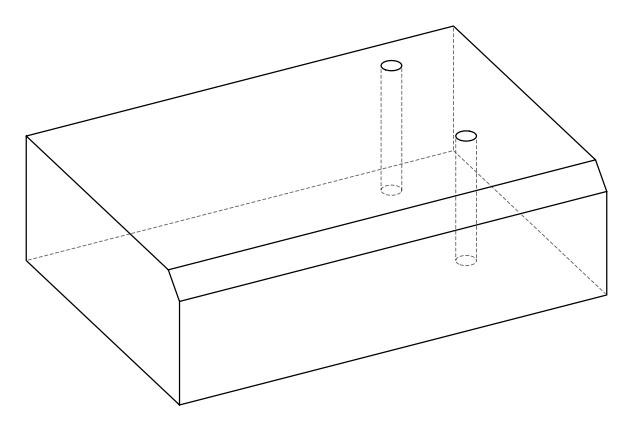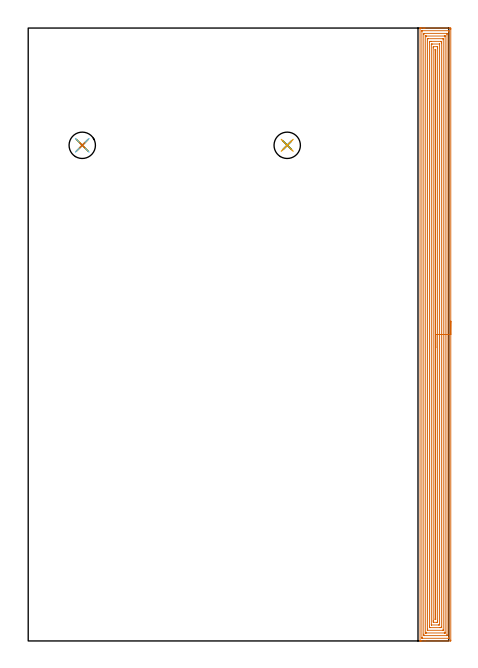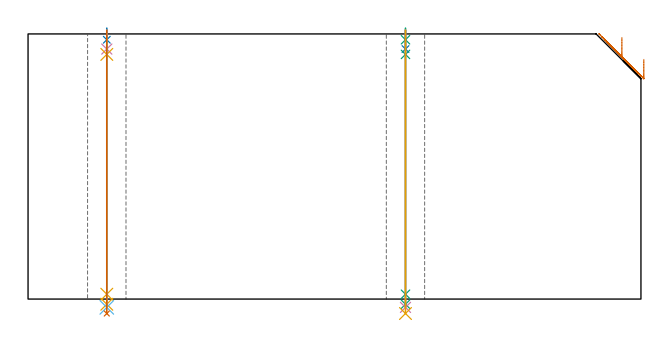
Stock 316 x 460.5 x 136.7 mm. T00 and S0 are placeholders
(PLAN: 11 operations, 9 tool changes, 37.1 min)
(1 AREA_MILL | FG_CHAMFER_SURFACE | UGT0205_001 | 33.39 min | 122858 mm3)
(2 SPOT_DRILL | STEP1HOLE | NXT0321_9005460120000 | 0.05 min | 185 mm3)
(3 SPOT_DRILL_1 | STEP1HOLE_1 | NXT0321_9005460120000 | 0.05 min | 184 mm3)
(4 DRILL_BLIND_HOLE_INTO_CENTER | STEP1HOLE | NXT0301_023 | 0.04 min | 99 mm3)
(5 GUN_DRILL_THROUGH_HOLE | STEP1HOLE | UGT0307_001 | 0.61 min | 2472 mm3)
(6 SPADE_DRILL_TO_ENLARGE_THROUGH_HOLE | STEP1HOLE | UGT0306_003 | 0.57 min | 13946 mm3)
(7 DRILL_TO_ENLARGE_THROUGH_HOLE | STEP1HOLE | UGT0301_264 | 0.59 min | 25314 mm3)
(8 DRILL_BLIND_HOLE_INTO_CENTER_1 | STEP1HOLE_1 | NXT0301_023 | 0.04 min | 95 mm3)
(9 GUN_DRILL_THROUGH_HOLE_1 | STEP1HOLE_1 | UGT0307_001 | 0.61 min | 2496 mm3)
(10 SPADE_DRILL_TO_ENLARGE_THROUGH_HOLE_1 | STEP1HOLE_1 | UGT0306_003 | 0.57 min | 13942 mm3)
(11 DRILL_TO_ENLARGE_THROUGH_HOLE_1 | STEP1HOLE_1 | UGT0301_264 | 0.59 min | 25302 mm3)
(TOOL UGT0205_001 | Chamfer Mill 20 x 3 x 45 deg. | D20 FL50 Z2)
(TOOL NXT0321_9005460120000 | NC Spot Drill, 142deg, 12mm, Carbide, Uncoated | D12 PA142 FL30 Z2)
(TOOL NXT0301_023 | Carbide Drill 5.2mm [860.1-0520-016A1-MM 2214] | D5.2 PA140 FL28 Z2)
(TOOL UGT0307_001 | Gun Drill 5 mm | D5 PA130 FL24 Z1)
(TOOL UGT0306_003 | Spade Drill 12.5mm | D12.5 PA132 FL10 Z2)
(TOOL UGT0301_264 | Twist Drill 19.8 mm | D19.8 PA118 FL140 Z2)
(OP 1 AREA_MILL)
G17 G21 G94 G90
T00 M6
G54
G17 G0 G90 X317.5 Y240.25 S1061 M3
G43 Z146.7 H0
Z123.6
G94 G1 Y240.212 Z122.728 F250.
Y240.098 Z121.864
Y239.909 Z121.012
Y239.647 Z120.18
Y239.313 Z119.374
Y238.91 Z118.6
Y238.442 Z117.864
Y237.91 Z117.172
Y237.321 Z116.529
Y236.678 Z115.94
Y235.986 Z115.409
Y235.25 Z114.94
Y234.476 Z114.537
Y233.67 Z114.203
Y232.838 Z113.941
Y231.987 Z113.752
Y231.122 Z113.638
Y230.25 Z113.6
Y0.62
X317.496 Y0.222 Z113.602
X317.492 Y0.01 Z113.606
X317.277 Y0. Z113.821
X298.161 Z132.934
X295.778 Z135.317
X295.092 Z136.008
X294.783 Z136.316
X294.42 Z136.671
X294.403 Y0.008 Z136.688
X294.4 Y0.173 Z136.7
Y460.327
X294.403 Y460.492 Z136.688
X294.42 Y460.5 Z136.671
X294.783 Z136.316
X295.092 Z136.008
X295.778 Z135.317
X297.006 Z134.091
X297.547 Z133.547
X298.161 Z132.934
X316.392 Z114.705
X317.006 Y460.496 Z114.091
X317.492 Y460.491 Z113.606
X317.495 Y460.374 Z113.603
X317.499 Y459.88 Z113.601
X317.5 Y459.381 Z113.6
Y230.25
X316.086 Z115.014
Y2.193
X316.085 Y2.086 Z115.015
X316.082 Y2.033 Z115.018
X316.08 Y2.015 Z115.02
X316.043 Y2.01 Z115.057
X315.639 Y2.001 Z115.461
X296.181 Z134.919
X295.937 Y2.005 Z135.163
X295.824 Y2.01 Z135.276
X295.815 Y2.37 Z135.285
X295.814 Y2.407 Z135.286
Y458.307
X295.815 Y458.414 Z135.285
X295.818 Y458.467 Z135.282
X295.82 Y458.485 Z135.28
X295.858 Y458.49 Z135.242
X296.261 Y458.499 Z134.839
X315.719 Z115.381
X315.963 Y458.495 Z115.137
X316.076 Y458.49 Z115.024
X316.085 Y458.13 Z115.015
Y458.093
X316.086 Y230.25 Z115.014
X314.672 Z116.428
X314.671 Y4.766 Z116.429
X314.668 Y4.194 Z116.432
X314.665 Y4.036 Z116.435
X314.656 Y4.01 Z116.444
X314.609 Y4.004 Z116.491
X314.544 Y4.001 Z116.556
X297.547 Z133.553
X297.355 Y4.005 Z133.745
X297.235 Y4.011 Z133.865
X297.232 Y4.087 Z133.868
X297.23 Y4.194 Z133.871
X297.229 Y4.516
X297.228 Y5.088 Z133.872
X297.229 Y455.734 Z133.871
X297.232 Y456.306 Z133.868
X297.235 Y456.464 Z133.865
X297.245 Y456.49 Z133.855
X297.291 Y456.496 Z133.809
X297.356 Y456.499 Z133.744
X314.353 Z116.747
X314.545 Y456.495 Z116.555
X314.665 Y456.489 Z116.435
X314.668 Y456.413 Z116.432
X314.67 Y456.306 Z116.43
X314.671 Y455.984 Z116.429
Y455.412
X314.672 Y230.25 Z116.428
X313.257 Z117.843
Y6.195
X313.255 Y6.097 Z117.845
X313.253 Y6.038 Z117.847
X313.251 Y6.013 Z117.849
X313.232 Y6.01 Z117.868
X313.017 Y6.005 Z118.083
X312.584 Y6. Z118.516
X299.298 Z131.802
X298.879 Y6.004 Z132.221
X298.671 Y6.008 Z132.429
X298.65 Y6.01 Z132.45
X298.648 Y6.025 Z132.452
X298.645 Y6.063 Z132.455
X298.643 Y6.118 Z132.457
Y454.305
X298.645 Y454.403 Z132.455
X298.647 Y454.462 Z132.453
X298.649 Y454.487 Z132.451
X298.668 Y454.49 Z132.432
X298.884 Y454.495 Z132.216
X299.316 Y454.5 Z131.784
X312.602 Z118.498
X313.021 Y454.496 Z118.079
X313.229 Y454.492 Z117.871
X313.25 Y454.49 Z117.85
X313.252 Y454.475 Z117.848
X313.255 Y454.437 Z117.845
X313.256 Y454.382 Z117.844
X313.257 Y230.25 Z117.843
X311.843 Z119.257
Y8.516
X311.842 Y8.371 Z119.258
X311.837 Y8.08 Z119.263
X311.835 Y8.009 Z119.265
X311.821 Y8.006 Z119.279
X311.781 Y8.003 Z119.319
X311.699 Y8.001 Z119.401
X311.47 Y8. Z119.63
X300.107 Y8.001 Z130.993
X300.08 Y8.002 Z131.02
X300.066 Y8.005 Z131.034
X300.064 Y8.007 Z131.036
X300.062 Y8.032 Z131.038
X300.059 Y8.225 Z131.041
X300.057 Y8.807 Z131.043
Y451.984
X300.058 Y452.129 Z131.042
X300.063 Y452.42 Z131.037
X300.065 Y452.491 Z131.035
X300.079 Y452.494 Z131.021
X300.119 Y452.497 Z130.981
X300.201 Y452.499 Z130.899
X300.43 Y452.5 Z130.67
X311.793 Z119.307
X311.82 Y452.498 Z119.28
X311.834 Y452.495 Z119.266
X311.836 Y452.493 Z119.264
X311.838 Y452.468 Z119.262
X311.841 Y452.275 Z119.259
X311.843 Y451.984 Z119.257
Y451.838
Y230.25
X310.429 Z120.671
X310.428 Y10.449 Z120.672
X310.427 Y10.197 Z120.673
X310.424 Y10.071 Z120.676
X310.422 Y10.017 Z120.678
X310.366 Y10.009 Z120.734
X309.93 Y10.003 Z121.17
X309.49 Y10. Z121.61
X309.046 Z122.054
X301.97 Y10.001 Z129.13
X301.525 Y10.004 Z129.575
X301.481 Y10.01 Z129.619
X301.478 Y10.052 Z129.622
X301.474 Y10.449 Z129.626
X301.471 Y10.952 Z129.629
Y11.342
X301.472 Y450.051 Z129.628
X301.473 Y450.303 Z129.627
X301.476 Y450.429 Z129.624
X301.478 Y450.483 Z129.622
X301.534 Y450.491 Z129.566
X301.97 Y450.497 Z129.13
X302.411 Y450.5 Z128.689
X302.854 Z128.246
X309.93 Y450.499 Z121.17
X310.375 Y450.496 Z120.725
X310.419 Y450.49 Z120.681
X310.422 Y450.448 Z120.678
X310.426 Y450.051 Z120.674
X310.428 Y449.548 Z120.672
X310.429 Y449.158 Z120.671
Y230.25
X309.015 Z122.085
X309.014 Y12.236 Z122.086
X309.008 Y12.03 Z122.092
X308.628 Y12.01 Z122.472
X308.393 Y12.001 Z122.707
X302.943 Z128.157
X302.92 Y12.004 Z128.18
X302.899 Y12.009 Z128.201
X302.892 Y12.035 Z128.208
X302.886 Y12.204 Z128.214
X302.885 Y12.236 Z128.215
X302.886 Y448.264 Z128.214
X302.892 Y448.47 Z128.208
X303.273 Y448.49 Z127.827
X303.507 Y448.499 Z127.593
X308.957 Z122.143
X308.98 Y448.496 Z122.12
X309.001 Y448.491 Z122.099
X309.008 Y448.465 Z122.092
X309.014 Y448.296 Z122.086
Y448.264
X309.015 Y230.25 Z122.085
X307.6 Z123.5
Y14.916
X307.599 Y14.591 Z123.501
X307.593 Y14.023 Z123.507
X307.298 Y14.001 Z123.802
X307.277 Y14. Z123.823
X304.623 Y14.001 Z126.477
X304.307 Y14.023 Z126.793
X304.302 Y14.347 Z126.798
X304.3 Y14.916 Z126.8
Y15.243
Y445.584
X304.301 Y445.909 Z126.799
X304.307 Y446.477 Z126.793
X304.602 Y446.499 Z126.498
X304.623 Y446.5 Z126.477
X307.277 Y446.499 Z123.823
X307.593 Y446.477 Z123.507
X307.598 Y446.153 Z123.502
X307.6 Y445.584 Z123.5
Y445.257
Y230.25
X306.186 Z124.914
X306.185 Y16.495 Z124.915
X306.179 Y16.025 Z124.921
X305.95 Y16.01 Z125.15
X305.721 Y16.027 Z125.379
X305.714 Y16.495 Z125.386
X305.715 Y444.005 Z125.385
X305.721 Y444.475 Z125.379
X305.95 Y444.49 Z125.15
X306.179 Y444.473 Z124.921
X306.186 Y444.006 Z124.914
Y230.25
Y229.378 Z124.952
Y228.514 Z125.066
Y227.662 Z125.254
Y226.83 Z125.517
Y226.024 Z125.851
Y225.25 Z126.254
Y224.514 Z126.722
Y223.822 Z127.253
Y223.179 Z127.843
Y222.59 Z128.486
Y222.059 Z129.178
Y221.59 Z129.914
Y221.187 Z130.688
Y220.853 Z131.494
Y220.591 Z132.326
Y220.402 Z133.177
Y220.288 Z134.042
Y220.25 Z134.914
G0 Z146.7
M5
M2
(OP 2 SPOT_DRILL)
G17 G21 G94 G90
T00 M6
G54
G17 G0 G90 X40.6 Y372.4 S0 M3
G43 Z146.7 H0
G94 G81 G98 Z133.7 F250. R139.7
G80
M5
M2
(OP 3 SPOT_DRILL_1)
G17 G21 G94 G90
T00 M6
G54
G17 G0 G90 X194.6 Y372.4 S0 M3
G43 Z146.7 H0
G94 G81 G98 Z133.7 F250. R139.7
G80
M5
M2
(OP 4 DRILL_BLIND_HOLE_INTO_CENTER)
G17 G21 G94 G90
T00 M6
G54
G17 G0 G90 X40.6 Y372.4 S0 M3
G43 Z146.7 H1
G94 G81 G98 Z128.9 F250. R138.7
G80
M5
M2
(OP 5 GUN_DRILL_THROUGH_HOLE)
G17 G21 G94 G90
T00 M6
G54
G17 G0 G90 X40.6 Y372.4 M8
G43 Z146.7 H0
Z134.562
S716 M3
G94 G1 Z126.144 F125. M26
G4 X.084
Z2.5 F250.
G4 X.084
Z-2.666 F125.
G4 X.084
M5
M9
G0 Z134.562
Z146.7
M2
(OP 6 SPADE_DRILL_TO_ENLARGE_THROUGH_HOLE)
G17 G21 G94 G90
T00 M6
G54
G17 G0 G90 X40.6 Y372.4 S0 M3
G43 Z146.7 H0
G94 G73 G98 Z-4.283 F250. Q11.749 R138.7
G80
M5
M2
(OP 7 DRILL_TO_ENLARGE_THROUGH_HOLE)
G17 G21 G94 G90
T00 M6
G54
G17 G0 G90 X40.6 Y372.4 S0 M3
G43 Z146.7 H0
G94 G73 G98 Z-7.449 F250. Q18.019 R138.7
G80
M5
M2
(OP 8 DRILL_BLIND_HOLE_INTO_CENTER_1)
G17 G21 G94 G90
T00 M6
G54
G17 G0 G90 X194.6 Y372.4 S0 M3
G43 Z146.7 H1
G94 G81 G98 Z128.9 F250. R138.7
G80
M5
M2
(OP 9 GUN_DRILL_THROUGH_HOLE_1)
G17 G21 G94 G90
T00 M6
G54
G17 G0 G90 X194.6 Y372.4 M8
G43 Z146.7 H0
Z134.562
S716 M3
G94 G1 Z126.144 F125. M26
G4 X.084
Z2.5 F250.
G4 X.084
Z-2.666 F125.
G4 X.084
M5
M9
G0 Z134.562
Z146.7
M2
(OP 10 SPADE_DRILL_TO_ENLARGE_THROUGH_HOLE_1)
G17 G21 G94 G90
T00 M6
G54
G17 G0 G90 X194.6 Y372.4 S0 M3
G43 Z146.7 H0
G94 G73 G98 Z-4.283 F250. Q11.749 R138.7
G80
M5
M2
(OP 11 DRILL_TO_ENLARGE_THROUGH_HOLE_1)
G17 G21 G94 G90
T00 M6
G54
G17 G0 G90 X194.6 Y372.4 S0 M3
G43 Z146.7 H0
G94 G73 G98 Z-7.449 F250. Q18.019 R138.7
G80
M5
M2
